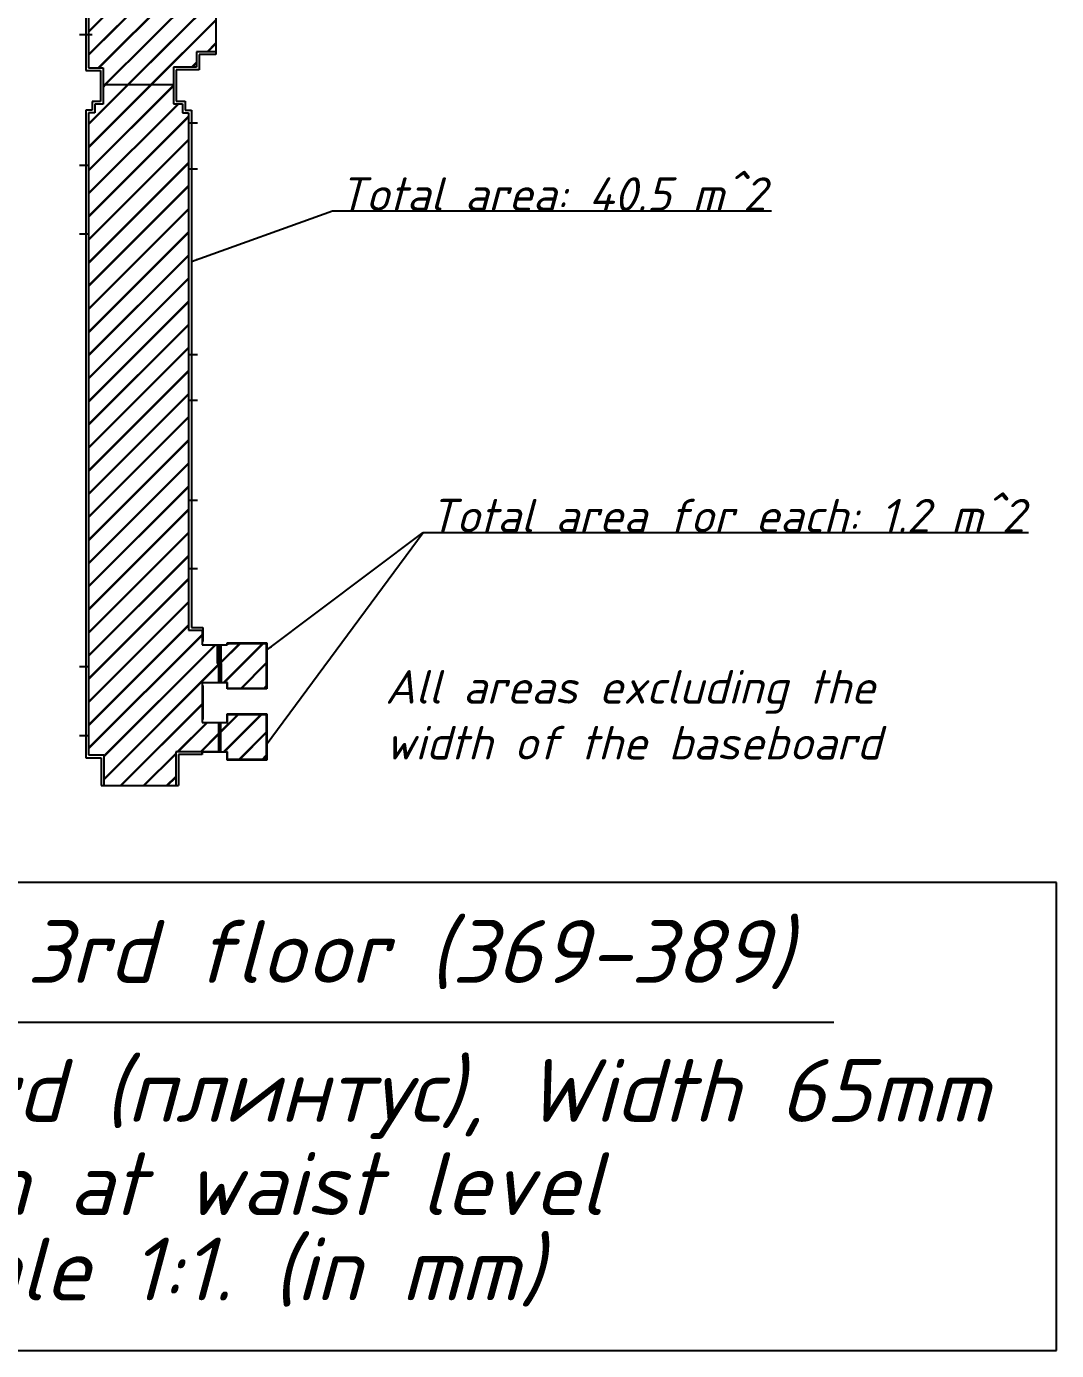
# Model space of a CAD drawing. Header units: millimetres. Extents: x 0 to 135706, y 0 to 79429.
# Drawn here: x 111137 to 135706, y 0 to 31591 of the extents above; entities that cross this region are included whole.
import ezdxf
from ezdxf.enums import TextEntityAlignment as Align

# ---------------------------------------------------------------- set-up
doc = ezdxf.new("R2010")
doc.units = ezdxf.units.MM
doc.styles.add('GOST', font='ISOCPEUI.TTF')
doc.styles.get("Standard").update_dxf_attribs({"font": 'Arial.ttf'})
doc.dimstyles.new('Copy of ISO-25', dxfattribs={"dimtxt": 150, "dimasz": 150, "dimexe": 1.25, "dimexo": 0.625, "dimtad": 1, "dimtoh": 1, "dimtxsty": 'Standard', "dimcen": 2.5, "dimadec": 0, "dimazin": 0, "dimtfac": 1, "dimtmove": 0, "dimatfit": 3, "dimfxl": 1, "dimarcsym": 0})
pattern_1 = [(45, (-137410.5, -143.88), (-275.77164, 275.77164), []), (45, (-137390.5, -143.88), (-275.77164, 275.77164), [])]

msp = doc.modelspace()

# ---------------------------------------------------------------- hatches: boundary and pattern name
h = msp.add_hatch()
h.set_pattern_fill('JIS_LC_8', color=1, scale=50)
h.set_pattern_definition(pattern_1)
h.paths.add_polyline_path([(114641.263, 30622.018), (114706.263, 30622.018), (115189.263, 30622.018), (115189.263, 30989.018), (115254.263, 30989.018), (115654.263, 30989.018), (115654.263, 32836.018), (115189.263, 32836.018), (115189.263, 32901.018), (115189.263, 33226.018), (114917.263, 33226.018), (114917.263, 33291.018), (114917.263, 33552.018), (112903.263, 33552.018), (112903.263, 33276.018), (112903.263, 33211.018), (112619.263, 33211.018), (112619.263, 30602.018), (112899.263, 30602.018), (112964.263, 30602.018), (112964.263, 30203.206), (114641.263, 30203.206)])
h = msp.add_hatch()
h.set_pattern_fill('JIS_LC_8', color=6, scale=50)
h.set_pattern_definition(pattern_1)
h.paths.add_polyline_path([(112619.263, 14210.018), (112914.263, 14210.018), (112979.263, 14210.018), (112979.263, 13479.018), (114695.263, 13479.018), (114695.263, 14284.018), (114760.263, 14284.018), (115326.263, 14284.018), (115326.263, 14287.018), (115718.263, 14287.018), (115718.263, 14987.018), (115326.263, 14987.018), (115326.263, 15059.018), (115326.263, 15869.018), (115326.263, 15941.018), (115728.263, 15941.018), (115728.263, 16391.018), (115682.263, 16391.018), (115682.263, 16391.518), (115682.263, 16841.018), (115326.263, 16841.018), (115326.263, 16913.018), (115326.263, 17186.018), (115004.263, 17186.018), (115004.263, 17251.018), (115004.263, 29533.018), (114856.263, 29533.018), (114856.263, 29598.018), (114856.263, 29747.018), (114641.263, 29747.018), (114641.263, 29812.018), (114641.263, 30203.206), (112964.263, 30203.206), (112964.263, 29804.395), (112964.263, 29739.395), (112766.263, 29739.395), (112766.263, 29598.018), (112766.263, 29533.018), (112619.263, 29533.018)])
h = msp.add_hatch()
h.set_pattern_fill('JIS_LC_8', color=5, scale=50)
h.set_pattern_definition(pattern_1)
h.paths.add_polyline_path([(116857.263, 16873.018), (115933.263, 16873.018), (115933.263, 16841.018), (115920.263, 16841.018), (115778.263, 16841.018), (115778.263, 15941.018), (115920.263, 15941.018), (115933.263, 15941.018), (115933.263, 15799.018), (116857.263, 15799.018)])
h = msp.add_hatch()
h.set_pattern_fill('JIS_LC_8', color=5, scale=50)
h.set_pattern_definition(pattern_1)
h.paths.add_polyline_path([(115933.263, 14287.018), (115933.263, 14101.018), (116857.263, 14101.018), (116857.263, 15175.018), (115933.263, 15175.018), (115933.263, 14987.018), (115920.263, 14987.018), (115766.263, 14987.018), (115766.263, 14287.018), (115920.263, 14287.018)])

# ---------------------------------------------------------------- linework, layer by layer
for p, q in [((112619.263, 33211.018), (112619.263, 30602.018)), ((115654.263, 32901.018), (115654.263, 30924.018)), ((112554.263, 32454.018), (112554.263, 31403.018)), ((112404.263, 31403.018), (112704.263, 31403.018)), ((112554.263, 31403.018), (112554.263, 30537.018)), ((115254.263, 30989.018), (115189.263, 30989.018)), ((115189.263, 30989.018), (115189.263, 30622.018)), ((115654.263, 30989.018), (115254.263, 30989.018)), ((115654.263, 30924.018), (115254.263, 30924.018)), ((115254.263, 30924.018), (115254.263, 30557.018)), ((112554.263, 30537.018), (112899.263, 30537.018)), ((112619.263, 30602.018), (112899.263, 30602.018)), ((112899.263, 30602.018), (112964.263, 30602.018)), ((112899.263, 30537.018), (112899.263, 29802.018)), ((112964.263, 30602.018), (112964.263, 29804.395)), ((114706.263, 30622.018), (114641.263, 30622.018)), ((114641.263, 30622.018), (114641.263, 29812.018)), ((115189.263, 30622.018), (114706.263, 30622.018)), ((115254.263, 30557.018), (114706.263, 30557.018)), ((114706.263, 30557.018), (114706.263, 29812.018)), ((112963.562, 30203.206), (114641.437, 30203.206)), ((112899.263, 29802.018), (112701.263, 29802.018)), ((112701.263, 29802.018), (112701.263, 29598.018)), ((112964.263, 29739.395), (112766.263, 29739.395)), ((112766.263, 29739.395), (112766.263, 29598.018)), ((112964.263, 29804.395), (112964.263, 29739.395)), ((114641.263, 29812.018), (114641.263, 29747.018)), ((114641.263, 29747.018), (114856.263, 29747.018)), ((114706.263, 29812.018), (114921.263, 29812.018)), ((114856.263, 29747.018), (114856.263, 29598.018)), ((114921.263, 29812.018), (114921.263, 29598.018)), ((112701.263, 29598.018), (112554.263, 29598.018)), ((112554.263, 29598.018), (112554.263, 28281.018)), ((112766.263, 29533.018), (112619.263, 29533.018)), ((112619.263, 29533.018), (112619.263, 14210.018)), ((112766.263, 29598.018), (112766.263, 29533.018)), ((114856.263, 29598.018), (114856.263, 29533.018)), ((114856.263, 29533.018), (115004.263, 29533.018)), ((114921.263, 29598.018), (115069.263, 29598.018)), ((115004.263, 29533.018), (115004.263, 17251.018)), ((115069.263, 29598.018), (115069.263, 29294.018)), ((115004.263, 29294.018), (115219.263, 29294.018)), ((115069.263, 29294.018), (115069.263, 28198.018)), ((112404.263, 28281.018), (112619.263, 28281.018)), ((112554.263, 28281.018), (112554.263, 26644.018)), ((115004.263, 28198.018), (115219.263, 28198.018)), ((115069.263, 28198.018), (115069.263, 23768.018)), ((112404.263, 26644.018), (112619.263, 26644.018)), ((112554.263, 26644.018), (112554.263, 16320.018)), ((115004.263, 23768.018), (115219.263, 23768.018)), ((115069.263, 23768.018), (115069.263, 22673.018)), ((115004.263, 22673.018), (115219.263, 22673.018)), ((115069.263, 22673.018), (115069.263, 20287.018)), ((115004.263, 20287.018), (115219.263, 20287.018)), ((115069.263, 20287.018), (115069.263, 18655.018)), ((115004.263, 18655.018), (115219.263, 18655.018)), ((115069.263, 18655.018), (115069.263, 17251.018)), ((115004.263, 17251.018), (115004.263, 17186.018)), ((115004.263, 17186.018), (115326.263, 17186.018)), ((115069.263, 17251.018), (115339.263, 17251.018)), ((115326.263, 17186.018), (115326.263, 16913.018)), ((115339.263, 17251.018), (115339.263, 16913.018)), ((115339.263, 16913.018), (115326.263, 16913.018)), ((115326.263, 16913.018), (115326.263, 16841.018)), ((115326.263, 16841.018), (115682.263, 16841.018)), ((115326.263, 16841.018), (115920.263, 16841.018)), ((115682.263, 16841.018), (115682.263, 16391.018)), ((115682.263, 16841.018), (115682.263, 16391.518)), ((115730.263, 16391.518), (115730.263, 16841.018)), ((115778.263, 15942.018), (115778.263, 16841.018)), ((115920.263, 16841.018), (115920.263, 16886.018)), ((115920.263, 16886.018), (116870.263, 16886.018)), ((115933.263, 16841.018), (115920.263, 16841.018)), ((115933.263, 16873.018), (116857.263, 16873.018)), ((115933.263, 16873.018), (115933.263, 16841.018)), ((116857.263, 16873.018), (116857.263, 15799.018)), ((116870.263, 16886.018), (116870.263, 15786.018)), ((112404.263, 16320.018), (112619.263, 16320.018)), ((112554.263, 16320.018), (112554.263, 14675.018)), ((115682.263, 16391.518), (115730.263, 16391.518)), ((115728.263, 16391.018), (115682.263, 16391.018)), ((115728.263, 15941.018), (115728.263, 16391.018)), ((115730.263, 16391.518), (115730.263, 15942.018)), ((115730.263, 16391.518), (115778.263, 16391.518)), ((115778.263, 16391.518), (115778.263, 15942.018)), ((115326.263, 15941.018), (115728.263, 15941.018)), ((115326.263, 15941.018), (115326.263, 15869.018)), ((115326.263, 15941.018), (115920.263, 15941.018)), ((115326.263, 15869.018), (115339.263, 15869.018)), ((115326.263, 15869.018), (115326.263, 15059.018)), ((115339.263, 15869.018), (115339.263, 15059.018)), ((115920.263, 15786.018), (115920.263, 15941.018)), ((115933.263, 15941.018), (115920.263, 15941.018)), ((115933.263, 15799.018), (115933.263, 15941.018)), ((116857.263, 15799.018), (115933.263, 15799.018)), ((116870.263, 15786.018), (115920.263, 15786.018)), ((115920.263, 14987.018), (115920.263, 15188.018)), ((115920.263, 15188.018), (116870.263, 15188.018)), ((115933.263, 14987.018), (115933.263, 15175.018)), ((115933.263, 15175.018), (116857.263, 15175.018)), ((116857.263, 15175.018), (116857.263, 14101.018)), ((116870.263, 15188.018), (116870.263, 14088.018)), ((115339.263, 15059.018), (115326.263, 15059.018)), ((115326.263, 15059.018), (115326.263, 14987.018)), ((115326.263, 14987.018), (115718.263, 14987.018)), ((115326.263, 14987.018), (115920.263, 14987.018)), ((115718.263, 14987.018), (115718.263, 14287.018)), ((115718.263, 14987.018), (115718.263, 14287.018)), ((115766.263, 14987.018), (115766.263, 14287.018)), ((115920.263, 14987.018), (115933.263, 14987.018)), ((112404.263, 14675.018), (112619.263, 14675.018)), ((112554.263, 14675.018), (112554.263, 14145.018)), ((115718.263, 14637.018), (115766.263, 14637.018)), ((114760.263, 14284.018), (114695.263, 14284.018)), ((114695.263, 14284.018), (114695.263, 13479.018)), ((115326.263, 14284.018), (114760.263, 14284.018)), ((115326.263, 14219.018), (114760.263, 14219.018)), ((114760.263, 14219.018), (114760.263, 13479.018)), ((115718.263, 14287.018), (115326.263, 14287.018)), ((115326.263, 14287.018), (115326.263, 14219.018)), ((115326.263, 14287.018), (115920.263, 14287.018)), ((115326.263, 14219.018), (115326.263, 14284.018)), ((115920.263, 14088.018), (115920.263, 14287.018)), ((115933.263, 14287.018), (115920.263, 14287.018)), ((115933.263, 14101.018), (115933.263, 14287.018)), ((112554.263, 14145.018), (112914.263, 14145.018)), ((112619.263, 14210.018), (112914.263, 14210.018)), ((112914.263, 14210.018), (112979.263, 14210.018)), ((112914.263, 14145.018), (112914.263, 13479.018)), ((112979.263, 14210.018), (112979.263, 13479.018)), ((116870.263, 14088.018), (115920.263, 14088.018)), ((116857.263, 14101.018), (115933.263, 14101.018)), ((112914.263, 13479.018), (114760.263, 13479.018)), ((135705.564, 11165.594), (81318.856, 11165.594)), ((135705.564, 0), (135705.564, 11165.594)), ((81318.856, 7837.736), (130390.516, 7837.736)), ((81318.856, 0), (135705.564, 0))]:
    msp.add_line(p, q)

# ---------------------------------------------------------------- texts
at = {"style": 'GOST'}
for s, p in [('Hallway, Abylai Khan street, 3rd floor (369-389)', (129403.151, 9519.425)), ('Notes: Drawing with baseboard (плинтус), Width 65mm', (134100.472, 6205.454)), ('All measurements were taken at waist level ', (125871.129, 3981.122))]:
    msp.add_text(s, height=1500, dxfattribs=at).set_placement(p, align=Align.MIDDLE_RIGHT)
at = {"char_height": 800, "attachment_point": 7, "style": 'GOST'}
for s, insert in [('Total area: 40.5 m^ 2', (118587.513, 27191.459)), ('Total area for each: 1.2 m^ 2', (120745.87, 19518.809)), ('All areas excluding the \\Pwidth of the baseboard', (119690.918, 14101.018))]:
    msp.add_mtext(s, dxfattribs=dict(at, insert=insert))
at = {"insert": (82066.584, 2694.772), "char_height": 1500, "width": 72033.57955, "attachment_point": 1, "style": 'GOST'}
msp.add_mtext('(50-70 cm from the floor). Scale 1:1. (in mm)', dxfattribs=at)

# ---------------------------------------------------------------- leaders
at = {"annotation_type": 0, "has_hookline": 1, "hookline_direction": 0}
for points, text_width in [([(115069.263, 25983.018), (118436.888, 27190.834), (118586.888, 27190.834)], 10316.364), ([(116857.263, 16699.229), (120595.245, 19518.184), (120745.245, 19518.184)], 14292.727)]:
    msp.add_leader(points, dimstyle='Copy of ISO-25', dxfattribs=dict(at, text_width=text_width))
msp.add_leader([(116857.263, 14452.229), (120595.245, 19518.184)], dimstyle='Copy of ISO-25')

doc.saveas('drawing.dxf')
